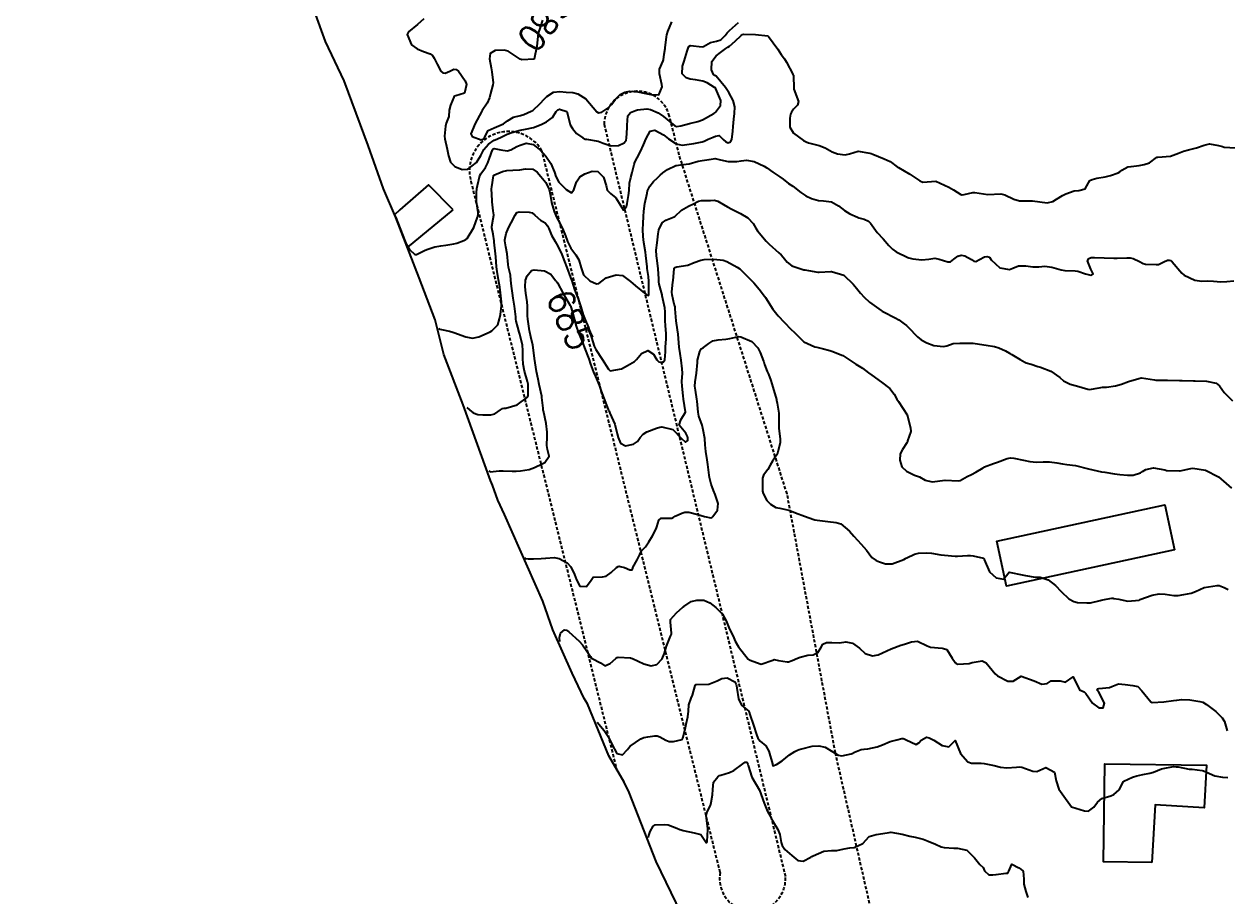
# Model space of a CAD drawing. Header units: metres. Extents: x 292545 to 299085, y 7450245 to 7463078.
# Drawn here: x 296127 to 296312, y 7454644.4 to 7454778.5 of the extents above; entities that cross this region are included whole.
import ezdxf
from ezdxf.enums import TextEntityAlignment as Align

# ---------------------------------------------------------------- set-up
doc = ezdxf.new("R2010")
doc.units = ezdxf.units.M
doc.linetypes.add('DASHED', pattern=[0.75, 0.5, -0.25])
for name, color, linetype in [('Area', 45, 'Continuous'), ('Cotas', 45, 'Continuous'), ('Curvas de Nivel 1m', 11, 'Continuous'), ('Curvas de Nivel 5m', 15, 'Continuous'), ('Edificações', 30, 'Continuous'), ('Vias Primárias', 230, 'Continuous'), ('Vias Secundárias', 230, 'DASHED')]:
    doc.layers.add(name, color=color, linetype=linetype)
doc.styles.add('Style-STANDARD', font='STANDARD.shx')

msp = doc.modelspace()

# ---------------------------------------------------------------- linework, layer by layer
at = {"layer": 'Area'}
msp.add_polyline3d([(296230.39, 7454636.99, 690.11), (296224.25, 7454649.71, 689.35), (296220.07, 7454660.32, 688.54), (296219.3, 7454661.94, 688.4), (296216.97, 7454665.97, 687.95), (296213.68, 7454673.98, 687.27), (296213.14, 7454674.8, 687.15), (296211.32, 7454678.68, 686.93), (296208.33, 7454685.36, 686.95), (296206.8, 7454689.78, 686.57), (296200.93, 7454703.1, 685.45), (296199.9, 7454705.31, 685.4), (296199.07, 7454707.59, 685.09), (296198.74, 7454708.31, 685.09), (296194.58, 7454719.97, 683.84), (296191.57, 7454727.71, 683.35), (296190.23, 7454733.02, 682.7), (296187.79, 7454739.5, 682.48), (296184.2, 7454748.76, 684.51), (296182.32, 7454753.16, 681.51), (296179.93, 7454759.83, 681.21), (296176.28, 7454769.76, 684.2), (296173.37, 7454775.85, 682.06), (296171.69, 7454780.52, 682.22)], dxfattribs=at)
at = {"layer": 'Curvas de Nivel 1m', "flags": 128}
for points, elevation in [([(296188.49, 7454779.31), (296187.53, 7454778.47), (296186.16, 7454777.33), (296185.95, 7454776.91), (296186.59, 7454775.33), (296187.49, 7454774.7), (296188.48, 7454774.31), (296189.48, 7454773.93), (296189.85, 7454773.66), (296190.09, 7454773.29), (296190.55, 7454772.37), (296191.13, 7454771.27), (296191.45, 7454771), (296191.77, 7454770.94), (296192.53, 7454771.26), (296193.12, 7454771.59), (296193.46, 7454771.54), (296193.84, 7454771.25), (296194.87, 7454769.8), (296195.08, 7454769.23), (296194.78, 7454767.87), (296193.41, 7454767.5), (296193.22, 7454767.43), (296193.11, 7454767.25), (296192.59, 7454766.06), (296192.43, 7454765.26), (296192.33, 7454764.3), (296191.96, 7454763.26), (296191.82, 7454762.8), (296191.71, 7454761.27), (296191.75, 7454760.84), (296192.11, 7454759.26), (296192.31, 7454758.24), (296192.63, 7454757.26), (296193.28, 7454756.6), (296194.38, 7454756.13), (296195.27, 7454756.2), (296196.59, 7454757.21), (296197.29, 7454758.3), (296197.57, 7454758.92), (296197.72, 7454759.2), (296198.45, 7454760.05), (296199.32, 7454760.64), (296199.71, 7454760.79), (296200.48, 7454761.17), (296201.34, 7454761.6), (296202.05, 7454761.86), (296203.34, 7454762.2), (296204.14, 7454762.33), (296205.35, 7454762.59), (296206.57, 7454763.09), (296207.36, 7454763.5), (296208.31, 7454764.12), (296208.88, 7454765.06), (296209.11, 7454765.33), (296209.38, 7454765.42), (296210.49, 7454765.05), (296210.93, 7454763.48), (296211.02, 7454763.04), (296211.35, 7454762.44), (296212, 7454761.69), (296212.94, 7454761.02), (296213.33, 7454760.82), (296213.54, 7454760.79), (296215.33, 7454760.51), (296216.09, 7454760.22), (296217.32, 7454759.81), (296218.42, 7454759.84), (296219.32, 7454760.25), (296219.61, 7454760.66), (296219.67, 7454760.94), (296219.76, 7454762.53), (296219.76, 7454762.94), (296219.9, 7454764.41), (296220.31, 7454764.93), (296221.07, 7454765.23), (296221.38, 7454765.3), (296222.82, 7454765.46), (296223.38, 7454765.38), (296224.53, 7454764.88), (296225.37, 7454764.32), (296227.11, 7454762.85), (296227.35, 7454762.74), (296228.03, 7454762.84), (296229.36, 7454763.2), (296230.65, 7454763.52), (296231.36, 7454763.8), (296233.1, 7454764.77), (296233.27, 7454764.88), (296233.38, 7454764.97), (296234.15, 7454766.01), (296234.19, 7454766.76), (296233.42, 7454768.57), (296233.34, 7454768.69), (296233.23, 7454768.77), (296232.1, 7454769.46), (296231.43, 7454769.72), (296230.3, 7454769.95), (296229.44, 7454770.05), (296228.83, 7454770.22), (296228.22, 7454770.84), (296228.28, 7454772.02), (296228.53, 7454772.83), (296228.99, 7454774.33), (296229.15, 7454774.83), (296229.26, 7454775.06), (296229.5, 7454775.21), (296231.29, 7454775.01), (296231.5, 7454775.08), (296232.6, 7454775.69), (296233.51, 7454775.86), (296234.17, 7454776.1), (296234.84, 7454776.76), (296235.13, 7454777.15), (296235.53, 7454777.51), (296236.92, 7454778.74)], 681), ([(296185.78, 7454744.7), (296186.29, 7454743.82), (296187.11, 7454743.06), (296187.38, 7454743.05), (296187.91, 7454743.31), (296188.69, 7454743.73), (296189.12, 7454743.9), (296190.18, 7454744.23), (296191.13, 7454744.39), (296191.91, 7454744.49), (296193.13, 7454744.7), (296193.58, 7454744.8), (296194.64, 7454745.23), (296194.98, 7454745.4), (296195.15, 7454745.54), (296196.18, 7454747.21), (296196.78, 7454748.81), (296196.88, 7454749.2), (296196.88, 7454749.52), (296196.63, 7454751.21), (296196.6, 7454752.58), (296196.68, 7454753.21), (296196.77, 7454753.68), (296197.11, 7454755.2), (296197.27, 7454755.47), (296198.01, 7454756.46), (296198.35, 7454757.19), (296198.59, 7454757.88), (296199.06, 7454759.18), (296199.16, 7454759.33), (296199.31, 7454759.38), (296200.37, 7454759.17), (296201.3, 7454759), (296201.9, 7454759.15), (296202.79, 7454759.66), (296203.31, 7454759.91), (296204.26, 7454760.18), (296205.32, 7454760.01), (296206.51, 7454759.09), (296206.88, 7454758.67), (296207.29, 7454758.18), (296208.04, 7454757.07), (296208.6, 7454755.73), (296208.83, 7454755.06), (296209.25, 7454754.19), (296210.38, 7454753.05), (296211.23, 7454752.58), (296211.59, 7454753.03), (296212.01, 7454754.27), (296212.48, 7454755.02), (296213.27, 7454755.49), (296214.4, 7454755.87), (296215.27, 7454755.82), (296216.15, 7454754.98), (296216.54, 7454753.68), (296216.72, 7454752.98), (296217.23, 7454752.46), (296218.04, 7454751.78), (296218.53, 7454750.95), (296219.2, 7454749.91), (296219.67, 7454750.48), (296219.78, 7454750.93), (296220, 7454752.15), (296220.06, 7454752.93), (296220.15, 7454754.03), (296220.35, 7454754.93), (296220.53, 7454755.66), (296220.83, 7454756.92), (296220.95, 7454757.26), (296221.29, 7454757.92), (296221.84, 7454758.91), (296222.29, 7454759.93), (296222.71, 7454760.9), (296223.34, 7454762.04), (296224.03, 7454762.2), (296225.34, 7454761.48), (296226.15, 7454760.86), (296227.32, 7454760.1), (296228.25, 7454759.91), (296229.32, 7454760.02), (296230.01, 7454760.13), (296231.33, 7454760.4), (296231.62, 7454760.5), (296232.22, 7454760.79), (296233, 7454761.12), (296233.34, 7454761.25), (296233.92, 7454761.35), (296234.53, 7454760.76), (296234.96, 7454760.39), (296235.32, 7454760.26), (296235.66, 7454760.4), (296235.85, 7454760.74), (296236.03, 7454762.06), (296236.09, 7454762.74), (296236.19, 7454763.91), (296236.3, 7454764.74), (296236.35, 7454765.77), (296236.08, 7454766.74), (296235.42, 7454767.97), (296234.88, 7454768.76), (296233.44, 7454770.49), (296233.28, 7454770.62), (296233.06, 7454770.78), (296232.74, 7454771.49), (296232.78, 7454772.78), (296233.48, 7454773.64), (296234.12, 7454774.13), (296234.95, 7454774.76), (296235.28, 7454774.97), (296235.5, 7454775.12), (296236.39, 7454775.86), (296237.31, 7454776.73), (296237.52, 7454776.89), (296237.74, 7454776.94), (296239.52, 7454776.91), (296241.39, 7454776.68), (296241.51, 7454776.6), (296242.93, 7454774.67), (296243.48, 7454773.81), (296243.96, 7454773.14), (296244.28, 7454772.65), (296245.27, 7454770.81), (296245.37, 7454770.63), (296245.38, 7454770.57), (296245.39, 7454768.63), (296245.39, 7454768.6), (296245.42, 7454768.52), (296246.15, 7454766.62), (296245.98, 7454766.04), (296245.38, 7454765.42), (296245.04, 7454764.97), (296244.92, 7454764.64), (296244.78, 7454764.05), (296244.8, 7454762.64), (296245.34, 7454761.74), (296246.88, 7454760.61), (296247.32, 7454760.38), (296247.67, 7454760.26), (296249.32, 7454759.83), (296250.2, 7454759.47), (296251.31, 7454758.88), (296252.13, 7454758.55), (296253.3, 7454758.38), (296253.96, 7454758.53), (296255.31, 7454758.97), (296257.11, 7454758.68), (296257.3, 7454758.61), (296257.57, 7454758.49), (296259.3, 7454757.8), (296260.2, 7454757.37), (296261.28, 7454756.57), (296261.48, 7454756.44), (296263.27, 7454755.41), (296264.77, 7454754.4), (296265.25, 7454754.2), (296267.25, 7454754.37), (296269.24, 7454753.42), (296269.94, 7454753.04), (296271.08, 7454752.32), (296271.23, 7454752.27), (296271.28, 7454752.27), (296271.62, 7454752.32), (296272.93, 7454752.61), (296273.24, 7454752.61), (296275.23, 7454752.28), (296277.23, 7454752.42), (296277.88, 7454752.24), (296279.22, 7454751.57), (296280.12, 7454751.32), (296281.22, 7454751.31), (296282.1, 7454751.32), (296283.22, 7454751.17), (296284.37, 7454751.01), (296285.22, 7454751.2), (296285.8, 7454751.58), (296286.73, 7454752.14), (296287.24, 7454752.38), (296288.52, 7454752.84), (296289.24, 7454752.91), (296290.19, 7454753.15), (296290.7, 7454754.1), (296290.92, 7454754.43), (296291.26, 7454754.62), (296292, 7454754.82), (296293.26, 7454755.03), (296294.11, 7454755.21), (296295.27, 7454755.63), (296295.53, 7454755.77), (296295.87, 7454756.03), (296296.77, 7454756.54), (296297.28, 7454756.62), (296298.52, 7454756.77), (296299.29, 7454756.9), (296300.12, 7454757.16), (296301.17, 7454757.97), (296301.25, 7454758.03), (296301.3, 7454758.04), (296301.38, 7454758.04), (296303.31, 7454758.22), (296304.56, 7454758.68), (296305.31, 7454758.95), (296306.08, 7454759.15), (296307.32, 7454759.48), (296308.5, 7454759.88), (296309.32, 7454760.07), (296310.72, 7454759.86), (296311.32, 7454759.66), (296311.58, 7454759.59), (296313.32, 7454759.46)], 682), ([(296190.8, 7454731.72), (296190.86, 7454731.62), (296190.98, 7454731.59), (296191.25, 7454731.55), (296192.45, 7454731.26), (296192.97, 7454731.14), (296193.12, 7454731.1), (296194.96, 7454730.43), (296195.97, 7454730.22), (296196.97, 7454730.42), (296198.69, 7454731.18), (296198.97, 7454731.34), (296199.87, 7454732.28), (296200.17, 7454733.17), (296200.3, 7454733.87), (296200.43, 7454735.17), (296200.43, 7454735.77), (296200.3, 7454737.17), (296200.18, 7454738.05), (296200, 7454739.17), (296199.8, 7454740.46), (296199.69, 7454741.17), (296199.56, 7454742.73), (296199.53, 7454743.18), (296199.35, 7454744.97), (296199.33, 7454745.18), (296199.15, 7454746.2), (296198.99, 7454747.18), (296198.99, 7454747.36), (296199.18, 7454748.55), (296199.26, 7454749.1), (296199.26, 7454749.18), (296199.19, 7454749.79), (296199.01, 7454751.18), (296199, 7454751.4), (296198.94, 7454753.18), (296198.96, 7454753.46), (296199.21, 7454755.18), (296199.22, 7454755.22), (296199.26, 7454755.28), (296200.6, 7454755.84), (296201.27, 7454755.98), (296202.18, 7454756.05), (296203.27, 7454756.11), (296204.15, 7454756.24), (296205.27, 7454756.19), (296205.92, 7454755.75), (296206.52, 7454755.09), (296207.25, 7454754.14), (296207.76, 7454753.07), (296207.94, 7454752.36), (296208.16, 7454751.07), (296208.56, 7454749.7), (296208.81, 7454749.06), (296208.92, 7454748.8), (296209.18, 7454748.35), (296209.83, 7454747.05), (296210.27, 7454745.94), (296210.61, 7454745.05), (296211.13, 7454744.04), (296211.88, 7454743.03), (296212.34, 7454742.26), (296212.69, 7454741.02), (296213.08, 7454739.94), (296214.05, 7454739), (296215.06, 7454738.58), (296215.41, 7454738.63), (296215.89, 7454738.98), (296216.54, 7454739.51), (296217.07, 7454739.65), (296218.09, 7454739.94), (296219.08, 7454739.86), (296220.29, 7454738.93), (296221.06, 7454738.25), (296222.68, 7454736.9), (296223.04, 7454736.76), (296223.13, 7454736.9), (296223.13, 7454736.99), (296223.13, 7454738.9), (296223.07, 7454739.68), (296222.86, 7454740.9), (296222.83, 7454741.17), (296222.64, 7454742.9), (296222.58, 7454743.45), (296222.36, 7454744.91), (296222.23, 7454745.83), (296222.18, 7454746.91), (296222.23, 7454747.85), (296222.29, 7454748.91), (296222.34, 7454749.76), (296222.51, 7454750.9), (296222.84, 7454752.51), (296222.93, 7454752.89), (296223.24, 7454753.58), (296223.84, 7454754.29), (296224.44, 7454754.88), (296224.85, 7454755.28), (296225.26, 7454755.65), (296225.99, 7454756.15), (296227.28, 7454756.75), (296227.36, 7454756.77), (296227.97, 7454756.84), (296229.29, 7454757.04), (296230.68, 7454757.42), (296231.29, 7454757.52), (296232.38, 7454757.7), (296233.29, 7454757.82), (296234.15, 7454757.62), (296235.29, 7454757.38), (296236.66, 7454757.37), (296237.29, 7454757.47), (296238.14, 7454757.57), (296239.29, 7454757.37), (296240.84, 7454756.68), (296241.28, 7454756.4), (296242.2, 7454755.74), (296243.26, 7454755.03), (296243.75, 7454754.65), (296244.61, 7454754), (296245.24, 7454753.56), (296246.5, 7454752.62), (296247.23, 7454752.11), (296248.14, 7454751.69), (296249.22, 7454751.39), (296249.98, 7454751.34), (296251.21, 7454751.15), (296252.26, 7454750.55), (296253.2, 7454749.84), (296254, 7454749.34), (296255.19, 7454748.81), (296255.4, 7454748.73), (296256.23, 7454748.5), (296256.87, 7454748.19), (296257.18, 7454747.89), (296258.24, 7454746.48), (296259.15, 7454745.46), (296260, 7454744.46), (296260.56, 7454743.88), (296261.12, 7454743.47), (296262.92, 7454742.62), (296263.11, 7454742.55), (296263.72, 7454742.41), (296265.11, 7454742.26), (296266.15, 7454742.38), (296267.11, 7454742.5), (296267.74, 7454742.36), (296269.11, 7454741.93), (296269.51, 7454741.94), (296270.01, 7454742.34), (296270.64, 7454742.82), (296271.12, 7454742.96), (296271.69, 7454742.89), (296272.71, 7454742.31), (296273.11, 7454742.07), (296273.42, 7454741.98), (296273.95, 7454742.29), (296274.71, 7454742.69), (296275.12, 7454742.76), (296275.49, 7454742.65), (296275.77, 7454742.27), (296277.09, 7454741), (296278.58, 7454740.75), (296279.09, 7454740.96), (296279.98, 7454741.34), (296281.1, 7454741.33), (296282.14, 7454741.16), (296283.1, 7454741.18), (296284, 7454741.27), (296285.1, 7454741.11), (296286.54, 7454740.7), (296287.09, 7454740.6), (296288.65, 7454740.56), (296289.09, 7454740.5), (296290.27, 7454740.1), (296291.08, 7454739.92), (296291.42, 7454740.08), (296291.09, 7454740.81), (296290.58, 7454742.1), (296290.76, 7454742.45), (296291.12, 7454742.59), (296291.66, 7454742.62), (296293.12, 7454742.56), (296294.63, 7454742.53), (296295.12, 7454742.53), (296296.6, 7454742.55), (296297.12, 7454742.55), (296297.57, 7454742.47), (296298.54, 7454742), (296299.11, 7454741.71), (296299.49, 7454741.6), (296301.11, 7454741.51), (296301.51, 7454741.56), (296302.31, 7454741.96), (296302.89, 7454742.18), (296303.12, 7454742.21), (296303.34, 7454742.17), (296303.58, 7454741.94), (296305.09, 7454740.2), (296305.44, 7454739.92), (296307.08, 7454739.15), (296308.17, 7454738.98), (296309.07, 7454739), (296309.96, 7454738.97), (296311.07, 7454738.87), (296312, 7454738.92), (296313.07, 7454739.03)], 683), ([(296195.1, 7454719.56), (296195.52, 7454719.16), (296196.08, 7454718.7), (296196.82, 7454718.48), (296197.58, 7454718.44), (296198.82, 7454718.4), (296199.41, 7454718.59), (296200.3, 7454719.17), (296200.62, 7454719.38), (296200.84, 7454719.42), (296201.11, 7454719.43), (296202.84, 7454719.95), (296204.44, 7454721.11), (296204.56, 7454721.41), (296204.54, 7454723.11), (296204.45, 7454723.55), (296204, 7454725.12), (296203.81, 7454726.23), (296203.75, 7454727.12), (296203.75, 7454728.32), (296203.66, 7454729.12), (296203.27, 7454730.83), (296203.19, 7454731.13), (296202.98, 7454731.92), (296202.69, 7454732.84), (296202.66, 7454733.14), (296202.65, 7454733.49), (296202.46, 7454735.14), (296202.24, 7454736.35), (296202.12, 7454737.14), (296201.99, 7454738.21), (296201.9, 7454739.15), (296201.82, 7454739.89), (296201.54, 7454741.15), (296201.48, 7454741.54), (296201.32, 7454743.16), (296201.13, 7454744.26), (296200.97, 7454745.16), (296200.96, 7454745.35), (296201.15, 7454746.31), (296201.51, 7454747.15), (296201.95, 7454747.93), (296202.53, 7454749.14), (296202.8, 7454749.53), (296203.19, 7454749.63), (296204.71, 7454749.59), (296205.19, 7454749.48), (296205.6, 7454749.1), (296206.45, 7454748.36), (296207.17, 7454747.94), (296207.55, 7454747.47), (296207.71, 7454747.08), (296208.12, 7454746.04), (296208.7, 7454745.07), (296209.13, 7454744.37), (296209.75, 7454743.05), (296210.14, 7454742.01), (296210.49, 7454741.05), (296211.07, 7454739.55), (296211.26, 7454739.04), (296211.69, 7454737.67), (296211.92, 7454737.03), (296212.24, 7454736.23), (296212.64, 7454735.02), (296213, 7454733.81), (296213.31, 7454733.02), (296213.81, 7454731.83), (296214.1, 7454731), (296214.3, 7454730.33), (296214.7, 7454728.99), (296214.94, 7454728.46), (296215.94, 7454726.98), (296216.91, 7454725.45), (296217.14, 7454725.2), (296218.91, 7454725.49), (296219.84, 7454726.01), (296220.92, 7454726.64), (296221.08, 7454726.75), (296221.22, 7454726.92), (296221.99, 7454727.86), (296222.94, 7454728.29), (296223.82, 7454727.77), (296224.35, 7454726.88), (296224.64, 7454726.59), (296224.92, 7454726.49), (296225.3, 7454726.49), (296225.55, 7454726.86), (296225.68, 7454728.12), (296225.68, 7454728.86), (296225.79, 7454730.04), (296225.79, 7454730.86), (296225.69, 7454732.16), (296225.64, 7454732.86), (296225.61, 7454734.27), (296225.55, 7454734.86), (296225.18, 7454736.73), (296225.15, 7454736.87), (296225.05, 7454737.23), (296224.69, 7454738.5), (296224.64, 7454738.88), (296224.63, 7454739.32), (296224.55, 7454740.88), (296224.38, 7454742.16), (296224.28, 7454742.88), (296224.26, 7454743.75), (296224.41, 7454744.88), (296224.54, 7454746.27), (296224.64, 7454746.88), (296225.17, 7454747.92), (296225.71, 7454748.33), (296227.02, 7454748.85), (296227.13, 7454748.91), (296227.18, 7454748.96), (296228.13, 7454749.91), (296229.21, 7454750.52), (296229.42, 7454750.6), (296229.87, 7454750.81), (296230.77, 7454751.25), (296231.22, 7454751.36), (296232.6, 7454751.4), (296233.22, 7454751.42), (296233.74, 7454751.29), (296234.6, 7454750.76), (296235.21, 7454750.41), (296235.88, 7454750.07), (296237.19, 7454749.4), (296238.31, 7454748.72), (296239.17, 7454747.82), (296239.57, 7454747.11), (296239.83, 7454746.7), (296241.14, 7454745.14), (296241.6, 7454744.68), (296243.12, 7454743.35), (296243.48, 7454743.02), (296243.79, 7454742.65), (296244.37, 7454741.9), (296245.1, 7454741.31), (296246.97, 7454740.74), (296247.09, 7454740.71), (296247.65, 7454740.6), (296249.09, 7454740.38), (296249.3, 7454740.37), (296251.09, 7454740.46), (296251.19, 7454740.46), (296253.08, 7454739.89), (296254.53, 7454738.53), (296255.06, 7454737.88), (296255.68, 7454737.14), (296256.22, 7454736.5), (296257.03, 7454735.72), (296258.85, 7454734.47), (296259.01, 7454734.37), (296259.21, 7454734.26), (296261, 7454733.34), (296261.57, 7454733.02), (296262.39, 7454732.43), (296262.72, 7454732.16), (296262.99, 7454731.9), (296264.4, 7454730.41), (296264.97, 7454729.97), (296265.86, 7454729.48), (296266.95, 7454729.08), (296268.41, 7454728.9), (296268.95, 7454729.04), (296269.92, 7454729.38), (296270.96, 7454729.45), (296271.82, 7454729.46), (296272.96, 7454729.43), (296273.95, 7454729.3), (296274.96, 7454729.14), (296276.29, 7454728.93), (296276.95, 7454728.74), (296277.96, 7454728.24), (296278.58, 7454727.88), (296278.94, 7454727.69), (296280.2, 7454726.95), (296280.93, 7454726.52), (296281.14, 7454726.42), (296281.92, 7454726.2), (296282.92, 7454725.87), (296283.36, 7454725.73), (296284.91, 7454725.14), (296286.29, 7454724.15), (296286.89, 7454723.64), (296287.91, 7454723.15), (296288.88, 7454722.88), (296290.62, 7454722.35), (296290.88, 7454722.33), (296292.36, 7454722.59), (296292.88, 7454722.66), (296293.5, 7454722.68), (296294.88, 7454722.85), (296295.8, 7454723.12), (296296.89, 7454723.54), (296298.44, 7454724), (296298.81, 7454724.08), (296298.89, 7454724.08), (296299.56, 7454723.98), (296300.89, 7454723.78), (296301.09, 7454723.76), (296302.89, 7454723.76), (296304.69, 7454723.72), (296304.89, 7454723.71), (296305.11, 7454723.69), (296306.89, 7454723.66), (296307.13, 7454723.66), (296308.89, 7454723.61), (296310.33, 7454723.3), (296310.88, 7454722.85), (296311.57, 7454721.84), (296312.85, 7454720.55)], 684), ([(296204.01, 7454696.48), (296204.15, 7454696.34), (296204.56, 7454696.25), (296205.39, 7454696.27), (296206.56, 7454696.3), (296207.25, 7454696.39), (296208.56, 7454696.49), (296209.3, 7454696.32), (296210.55, 7454695.64), (296211.13, 7454695.03), (296211.7, 7454693.86), (296212.01, 7454693.03), (296212.51, 7454692.05), (296213.52, 7454692), (296214.22, 7454692.99), (296214.53, 7454693.43), (296215.98, 7454693.52), (296216.53, 7454693.59), (296217.34, 7454694.16), (296218.12, 7454694.95), (296218.4, 7454695.1), (296218.54, 7454695.12), (296218.7, 7454695.1), (296219.36, 7454694.94), (296220.17, 7454694.56), (296220.54, 7454694.59), (296220.64, 7454694.82), (296220.67, 7454694.92), (296221.34, 7454696.13), (296221.71, 7454696.91), (296222, 7454697.48), (296222.58, 7454698.13), (296222.92, 7454698.57), (296223.11, 7454698.89), (296223.67, 7454699.82), (296224.22, 7454700.88), (296224.32, 7454701.18), (296224.63, 7454702.2), (296225.01, 7454702.51), (296226.64, 7454702.54), (296226.84, 7454702.65), (296227.14, 7454702.84), (296228.17, 7454703.31), (296228.65, 7454703.44), (296229.25, 7454703.42), (296230.65, 7454703.09), (296231.66, 7454702.79), (296232.64, 7454702.55), (296232.8, 7454702.61), (296232.95, 7454702.78), (296233.65, 7454703.77), (296233.76, 7454704.77), (296233.31, 7454706.14), (296233.04, 7454706.78), (296232.7, 7454707.73), (296232.44, 7454708.78), (296232.39, 7454709.11), (296232.16, 7454710.79), (296232.06, 7454711.47), (296231.86, 7454712.79), (296231.78, 7454713.78), (296231.7, 7454714.79), (296231.46, 7454716.13), (296231.29, 7454716.8), (296230.82, 7454718.19), (296230.7, 7454718.8), (296230.55, 7454720.5), (296230.51, 7454720.81), (296230.27, 7454722.21), (296230.19, 7454722.81), (296230.21, 7454723.48), (296230.43, 7454724.81), (296230.58, 7454726.47), (296230.6, 7454726.8), (296230.94, 7454728.17), (296231.16, 7454728.57), (296231.51, 7454728.79), (296232.35, 7454729.39), (296232.96, 7454729.78), (296233.76, 7454729.97), (296234.96, 7454730.04), (296235.55, 7454730.16), (296236.97, 7454730.44), (296237.27, 7454730.42), (296238.96, 7454729.71), (296239.88, 7454728.7), (296240.23, 7454727.99), (296240.74, 7454726.68), (296240.79, 7454726.55), (296240.92, 7454726.16), (296241.33, 7454725.1), (296241.51, 7454724.67), (296241.85, 7454723.71), (296242.18, 7454722.67), (296242.74, 7454720.78), (296242.76, 7454720.66), (296242.85, 7454720.2), (296243.08, 7454718.66), (296243.1, 7454718.38), (296243.09, 7454716.66), (296243.12, 7454716.34), (296243.3, 7454714.65), (296243.28, 7454714.15), (296242.95, 7454712.66), (296242.9, 7454712.51), (296242.75, 7454712.22), (296242.13, 7454711.27), (296241.78, 7454710.67), (296241.39, 7454710.01), (296240.72, 7454709.12), (296240.59, 7454708.68), (296240.59, 7454706.78), (296240.6, 7454706.69), (296240.68, 7454706.3), (296241.23, 7454705.25), (296241.81, 7454704.67), (296242.66, 7454704.18), (296243.24, 7454704.07), (296244.65, 7454703.74), (296246.07, 7454703.19), (296246.64, 7454702.96), (296247.61, 7454702.6), (296248.63, 7454702.28), (296249.01, 7454702.21), (296250.63, 7454702), (296251.94, 7454701.86), (296252.62, 7454701.63), (296253.97, 7454700.53), (296254.61, 7454699.77), (296255.76, 7454698.51), (296256.58, 7454697.62), (296257.42, 7454696.49), (296258.07, 7454695.99), (296258.56, 7454695.81), (296259.5, 7454695.52), (296260.55, 7454695.48), (296262.33, 7454696.19), (296262.56, 7454696.32), (296262.63, 7454696.35), (296262.76, 7454696.42), (296263.97, 7454697.01), (296264.57, 7454697.15), (296265.78, 7454697.18), (296266.57, 7454697.14), (296268.03, 7454696.9), (296268.57, 7454696.82), (296270.22, 7454696.68), (296270.57, 7454696.68), (296272.12, 7454696.76), (296272.57, 7454696.78), (296273.01, 7454696.75), (296274.56, 7454696.36), (296274.66, 7454696.28), (296274.7, 7454696.14), (296275.49, 7454694.27), (296276.53, 7454693.36), (296277.65, 7454693.13), (296278.54, 7454694.23), (296280.54, 7454693.79), (296281.04, 7454693.7), (296282.53, 7454693.47), (296283.28, 7454693.43), (296284.53, 7454693.06), (296285.67, 7454692.15), (296286.5, 7454691.25), (296287.68, 7454690.13), (296288.49, 7454689.71), (296289.02, 7454689.57), (296290.48, 7454689.48), (296291.05, 7454689.51), (296292.49, 7454689.87), (296292.65, 7454689.91), (296293.46, 7454690.06), (296294.32, 7454690.23), (296294.49, 7454690.22), (296294.64, 7454690.19), (296295.36, 7454690.04), (296296.49, 7454689.79), (296296.75, 7454689.76), (296298.49, 7454689.91), (296298.54, 7454689.95), (296298.62, 7454690), (296300.5, 7454690.66), (296301.58, 7454690.89), (296302.5, 7454690.84), (296303.83, 7454690.61), (296304.5, 7454690.62), (296305.39, 7454690.8), (296306.5, 7454691.01), (296307.16, 7454691.24), (296308.51, 7454691.88), (296310.52, 7454692.17), (296310.82, 7454692.16), (296311.59, 7454691.84), (296312.22, 7454691.54)], 686), ([(296209.4, 7454683.55), (296209.38, 7454684.17), (296209.53, 7454684.85), (296210.13, 7454685.34), (296210.43, 7454685.28), (296210.81, 7454685.04), (296212.41, 7454683.61), (296212.89, 7454683.02), (296214.14, 7454681.23), (296214.31, 7454681), (296214.37, 7454680.96), (296215.66, 7454680.28), (296216.36, 7454679.8), (296217.15, 7454680.17), (296218.01, 7454680.95), (296218.23, 7454681.1), (296218.38, 7454681.13), (296220.27, 7454681.03), (296220.37, 7454681.01), (296220.58, 7454680.92), (296222.36, 7454680.1), (296223.45, 7454679.8), (296224.36, 7454680), (296225.15, 7454680.87), (296225.5, 7454681.75), (296225.81, 7454682.86), (296226.42, 7454684.38), (296226.58, 7454684.69), (296226.62, 7454684.85), (296226.45, 7454686.51), (296226.43, 7454686.85), (296226.45, 7454686.94), (296227.35, 7454687.96), (296228.34, 7454688.83), (296228.41, 7454688.89), (296228.47, 7454688.95), (296229.61, 7454689.69), (296230.48, 7454689.92), (296231.58, 7454689.89), (296232.48, 7454689.51), (296233.43, 7454688.77), (296234.46, 7454687.76), (296235.02, 7454686.75), (296235.41, 7454685.73), (296235.89, 7454684.74), (296236.06, 7454684.38), (296236.41, 7454683.59), (296236.92, 7454682.72), (296238.38, 7454680.86), (296238.53, 7454680.71), (296240.37, 7454680.09), (296242.19, 7454680.66), (296242.3, 7454680.74), (296242.37, 7454680.77), (296243.06, 7454680.65), (296244.37, 7454680.41), (296244.58, 7454680.43), (296245.13, 7454680.63), (296245.99, 7454681.01), (296246.38, 7454681.16), (296247.56, 7454681.43), (296248.39, 7454681.52), (296249.12, 7454681.85), (296249.56, 7454682.58), (296249.86, 7454683.12), (296250.41, 7454683.38), (296251.24, 7454683.38), (296252.41, 7454683.36), (296253.42, 7454683.52), (296254.41, 7454683.31), (296255.48, 7454682.51), (296256.39, 7454681.73), (296257.5, 7454681.37), (296258.39, 7454681.51), (296259.06, 7454681.79), (296260.4, 7454682.45), (296261.85, 7454682.99), (296262.41, 7454683.14), (296263.52, 7454683.52), (296264.41, 7454683.61), (296265.89, 7454682.9), (296266.4, 7454682.69), (296268.23, 7454682.51), (296268.4, 7454682.5), (296268.95, 7454682.34), (296269.73, 7454680.98), (296270.23, 7454680.33), (296270.3, 7454680.26), (296270.37, 7454680.19), (296270.61, 7454680.09), (296272.37, 7454680.15), (296272.82, 7454680.3), (296274.38, 7454680.58), (296274.97, 7454680.27), (296276.36, 7454678.56), (296276.71, 7454678.26), (296278.34, 7454677.47), (296279.14, 7454677.43), (296280.35, 7454678.21), (296282.34, 7454677.49), (296283.54, 7454676.98), (296284.34, 7454677.08), (296284.97, 7454677.53), (296286.34, 7454677.51), (296287.16, 7454677.31), (296288.35, 7454678.12), (296289.34, 7454676.1), (296290.06, 7454675.83), (296290.32, 7454675.57), (296291.31, 7454674.08), (296292.29, 7454673.37), (296293, 7454673.36), (296293.19, 7454674.06), (296292.32, 7454675.74), (296292.05, 7454676.07), (296292.13, 7454676.27), (296292.33, 7454676.31), (296293.93, 7454676.46), (296294.33, 7454676.62), (296295.35, 7454677.03), (296296.34, 7454676.92), (296297.53, 7454676.81), (296298.33, 7454676.64), (296298.94, 7454675.99), (296300.31, 7454674.27), (296300.52, 7454674.19), (296302.31, 7454674.27), (296303.79, 7454674.46), (296304.31, 7454674.53), (296305.01, 7454674.62), (296306.31, 7454674.59), (296307.84, 7454674.35), (296308.31, 7454674.22), (296308.89, 7454673.87), (296310.29, 7454672.77), (296311.28, 7454671.84), (296311.65, 7454671.23), (296312.05, 7454669.83)], 687), ([(296215.18, 7454671.14), (296216.25, 7454669.89), (296216.88, 7454668.96), (296217.4, 7454667.78), (296218.2, 7454666.32), (296219.04, 7454666.1), (296219.84, 7454666.93), (296219.98, 7454667.16), (296220.22, 7454667.46), (296221.9, 7454668.57), (296222.23, 7454668.75), (296222.34, 7454668.79), (296222.95, 7454668.89), (296224.05, 7454669.07), (296224.24, 7454669.07), (296224.4, 7454669.04), (296224.78, 7454668.87), (296225.73, 7454668.36), (296226.23, 7454668.19), (296226.9, 7454668.16), (296228.23, 7454668.49), (296228.35, 7454668.71), (296228.38, 7454668.83), (296228.76, 7454670.32), (296228.87, 7454670.82), (296229.1, 7454671.99), (296229.19, 7454672.82), (296229.28, 7454673.83), (296229.62, 7454674.82), (296229.83, 7454675.3), (296230.25, 7454676.81), (296230.27, 7454676.88), (296230.33, 7454676.92), (296230.45, 7454676.92), (296232.34, 7454677.01), (296233.61, 7454677.5), (296234.34, 7454677.88), (296235.15, 7454677.95), (296236.34, 7454677.37), (296236.53, 7454676.93), (296236.58, 7454676.74), (296236.66, 7454676.4), (296236.91, 7454674.73), (296237.34, 7454673.77), (296238.29, 7454673.01), (296238.45, 7454672.87), (296238.53, 7454672.71), (296238.63, 7454672.35), (296239.21, 7454670.7), (296239.68, 7454669.25), (296239.89, 7454668.69), (296240.23, 7454668.21), (296241.08, 7454667.53), (296241.57, 7454666.67), (296242.12, 7454664.74), (296242.13, 7454664.67), (296242.18, 7454664.42), (296242.74, 7454664.66), (296243.62, 7454665.22), (296244.2, 7454665.66), (296244.74, 7454666.1), (296245.56, 7454666.63), (296245.99, 7454666.85), (296246.22, 7454666.93), (296246.65, 7454667.05), (296248.22, 7454667.44), (296249.27, 7454667.53), (296250.22, 7454667.29), (296251.42, 7454666.56), (296252.21, 7454666.07), (296252.79, 7454665.96), (296254.21, 7454666.26), (296254.39, 7454666.33), (296254.76, 7454666.51), (296255.77, 7454666.96), (296256.22, 7454667.02), (296256.79, 7454667.07), (296258.22, 7454667.37), (296259.02, 7454667.66), (296260.23, 7454668.17), (296260.44, 7454668.24), (296261.27, 7454668.44), (296262.02, 7454668.65), (296262.24, 7454668.66), (296262.39, 7454668.59), (296262.68, 7454668.42), (296264.22, 7454667.73), (296264.65, 7454667.97), (296265.01, 7454668.39), (296265.81, 7454668.82), (296266.24, 7454668.76), (296266.96, 7454668.37), (296268.22, 7454667.57), (296269.23, 7454667.33), (296270.23, 7454668.33), (296271.02, 7454666.32), (296272.19, 7454665.06), (296272.74, 7454664.86), (296274.19, 7454664.82), (296274.68, 7454664.77), (296276.19, 7454664.49), (296277.17, 7454664.25), (296278.18, 7454664.11), (296279.65, 7454664.22), (296280.18, 7454664.26), (296280.47, 7454664.21), (296282.18, 7454663.63), (296282.78, 7454663.58), (296284.18, 7454664.17), (296285.47, 7454663.44), (296285.75, 7454662.15), (296286.14, 7454660.86), (296286.67, 7454660.13), (296288.11, 7454658.12), (296290.1, 7454657.49), (296290.72, 7454657.48), (296291.54, 7454658.08), (296292.12, 7454658.87), (296292.79, 7454659.4), (296294.13, 7454659.83), (296294.64, 7454660.04), (296295.43, 7454660.75), (296296.09, 7454662.02), (296296.16, 7454662.08), (296297.49, 7454662.68), (296298.17, 7454662.91), (296299.06, 7454663.1), (296300.17, 7454663.28), (296300.7, 7454663.45), (296301.97, 7454663.95), (296302.18, 7454664.01), (296303.81, 7454664.31), (296304.19, 7454664.3), (296304.52, 7454664.26), (296306.18, 7454663.94), (296306.21, 7454663.94), (296306.68, 7454663.9), (296308.18, 7454663.71), (296308.4, 7454663.65), (296310.17, 7454662.92), (296311.34, 7454662.67), (296312.16, 7454662.62)], 688), ([(296223.05, 7454653.39), (296223.11, 7454653.72), (296223.33, 7454654.35), (296223.78, 7454655.17), (296224.07, 7454655.38), (296225.51, 7454655.43), (296226.07, 7454655.34), (296227.42, 7454654.84), (296227.89, 7454654.66), (296228.06, 7454654.6), (296228.39, 7454654.5), (296230.06, 7454654.12), (296231.11, 7454653.85), (296231.8, 7454652.78), (296231.9, 7454652.64), (296232.04, 7454652.63), (296232.08, 7454652.78), (296232.19, 7454654.65), (296232.19, 7454654.78), (296232.07, 7454655.56), (296231.94, 7454656.78), (296232.1, 7454657.34), (296232.57, 7454658.31), (296232.72, 7454658.77), (296232.92, 7454659.98), (296232.95, 7454660.77), (296233.03, 7454661.9), (296233.72, 7454662.76), (296233.99, 7454662.94), (296234.17, 7454663.02), (296235.52, 7454663.4), (296236.17, 7454663.69), (296237.58, 7454664.72), (296237.92, 7454664.98), (296238.19, 7454664.99), (296238.35, 7454664.71), (296238.41, 7454664.47), (296238.93, 7454662.7), (296240.13, 7454660.69), (296240.83, 7454658.68), (296241.38, 7454657.4), (296241.75, 7454656.67), (296242.08, 7454656.1), (296242.95, 7454654.66), (296243.25, 7454653.85), (296243.46, 7454652.65), (296243.59, 7454652.2), (296244.03, 7454651.58), (296245.11, 7454650.63), (296246.01, 7454649.87), (296246.86, 7454649.76), (296248.02, 7454650.39), (296248.15, 7454650.47), (296248.37, 7454650.59), (296250.03, 7454651.29), (296251.19, 7454651.4), (296252.03, 7454651.41), (296253.17, 7454651.66), (296254.04, 7454651.81), (296254.66, 7454651.88), (296256.04, 7454652.5), (296257, 7454653.55), (296258.06, 7454653.86), (296259.74, 7454654.14), (296260.06, 7454654.2), (296260.3, 7454654.21), (296262.06, 7454653.92), (296263.27, 7454653.63), (296264.05, 7454653.47), (296265.31, 7454653.13), (296266.05, 7454652.85), (296267.18, 7454652.37), (296268.04, 7454652), (296268.5, 7454651.89), (296270.03, 7454651.76), (296270.59, 7454651.77), (296272.03, 7454651.48), (296273.19, 7454650.3), (296274, 7454649.28), (296274.52, 7454648.81), (296274.74, 7454648.28), (296275.4, 7454647.68), (296275.99, 7454647.66), (296276.5, 7454647.74), (296277.99, 7454647.9), (296278.31, 7454647.92), (296278.49, 7454648.24), (296278.92, 7454649.31), (296280, 7454648.77), (296280.34, 7454648.56), (296280.69, 7454648.21), (296280.8, 7454647.02), (296280.76, 7454646.21), (296281.06, 7454645.1), (296281.39, 7454644.2)], 689)]:
    msp.add_lwpolyline(points, dxfattribs=dict(at, elevation=elevation))
at = {"layer": 'Curvas de Nivel 5m', "flags": 128}
for points, elevation in [([(296206.77, 7454779.09), (296206.39, 7454777.96), (296206.11, 7454777.1), (296206.02, 7454776.6), (296205.91, 7454775.1), (296205.47, 7454773.11), (296203.59, 7454773.01), (296203.47, 7454773.04), (296203.31, 7454773.13), (296201.48, 7454774.34), (296200.84, 7454774.52), (296199.49, 7454774.43), (296198.7, 7454773.97), (296198.6, 7454773.19), (296198.84, 7454771.8), (296198.95, 7454771.19), (296199.15, 7454769.46), (296199.13, 7454769.18), (296198.78, 7454767.81), (296198.6, 7454767.19), (296198.24, 7454766.34), (296197.5, 7454765.2), (296197.45, 7454765.12), (296197.37, 7454765), (296196.38, 7454763.21), (296195.74, 7454761.63), (296195.95, 7454761.22), (296197.33, 7454760.69), (296197.68, 7454760.85), (296197.9, 7454761.19), (296198.38, 7454762.15), (296199.35, 7454762.53), (296200.78, 7454763.16), (296201.36, 7454763.62), (296202.31, 7454764.19), (296203.37, 7454764.46), (296203.89, 7454764.6), (296205.01, 7454765.11), (296205.25, 7454765.24), (296205.38, 7454765.34), (296206.28, 7454766.21), (296207.13, 7454767.08), (296207.41, 7454767.36), (296208.45, 7454768.03), (296209.41, 7454768.14), (296210.41, 7454768.05), (296211.41, 7454767.98), (296212.18, 7454767.8), (296213.4, 7454767.01), (296215.12, 7454764.99), (296215.37, 7454764.85), (296215.86, 7454764.98), (296216.79, 7454765.56), (296217.39, 7454766.15), (296217.73, 7454766.62), (296217.99, 7454766.95), (296218.7, 7454767.66), (296219.41, 7454768.06), (296220.17, 7454768.18), (296221.41, 7454768.09), (296222.41, 7454767.9), (296223.41, 7454767.67), (296224.66, 7454767.63), (296225.15, 7454768.87), (296225.1, 7454769.2), (296224.73, 7454770.88), (296224.76, 7454771.57), (296225.29, 7454772.87), (296225.34, 7454773.01), (296225.48, 7454773.86), (296225.62, 7454774.74), (296225.63, 7454774.87), (296225.83, 7454776.56), (296225.9, 7454776.87), (296226.04, 7454777.38), (296226.64, 7454778.85)], 680), ([(296198.51, 7454709.8), (296198.72, 7454709.67), (296200.1, 7454709.78), (296200.72, 7454709.81), (296202.11, 7454709.75), (296202.72, 7454709.77), (296203.4, 7454709.81), (296204.72, 7454710), (296205.53, 7454710.3), (296206.73, 7454710.88), (296207.1, 7454711.08), (296207.76, 7454712.06), (296207.54, 7454713.08), (296207.41, 7454713.72), (296207.45, 7454715.08), (296207.46, 7454715.75), (296207.32, 7454717.08), (296206.89, 7454719.04), (296206.87, 7454719.09), (296206.87, 7454719.13), (296206.84, 7454719.45), (296206.67, 7454721.09), (296206.64, 7454721.31), (296206.25, 7454723.1), (296206.08, 7454723.91), (296205.86, 7454725.1), (296205.63, 7454726.39), (296205.51, 7454727.1), (296205.3, 7454728.76), (296205.25, 7454729.11), (296204.97, 7454730.41), (296204.81, 7454731.11), (296204.77, 7454731.32), (296204.5, 7454733.11), (296204.47, 7454733.64), (296204.44, 7454735.12), (296204.38, 7454735.77), (296204.19, 7454737.12), (296204.09, 7454738.09), (296204.15, 7454739.12), (296204.39, 7454739.81), (296205.09, 7454740.6), (296205.47, 7454740.73), (296207.09, 7454740.57), (296208.05, 7454740.05), (296208.75, 7454739.06), (296208.92, 7454738.92), (296209.06, 7454738.73), (296209.95, 7454737.05), (296211.03, 7454735.25), (296211.1, 7454735.12), (296211.13, 7454735.04), (296211.17, 7454734.89), (296211.66, 7454733.03), (296211.96, 7454732.06), (296212.31, 7454731.03), (296212.96, 7454729.43), (296213.07, 7454729.14), (296213.11, 7454729.02), (296213.23, 7454728.73), (296213.88, 7454727.01), (296214.13, 7454726.22), (296214.6, 7454724.99), (296214.89, 7454724.32), (296215.46, 7454722.98), (296215.8, 7454722.04), (296216.17, 7454720.98), (296216.84, 7454719.24), (296216.93, 7454719.06), (296216.99, 7454718.97), (296217.13, 7454718.67), (296217.87, 7454716.96), (296218.26, 7454715.49), (296218.38, 7454714.95), (296218.77, 7454714.07), (296219.5, 7454713.67), (296220.77, 7454713.88), (296221.36, 7454714.33), (296221.78, 7454714.91), (296222.23, 7454715.46), (296222.79, 7454715.81), (296224.3, 7454716.37), (296224.8, 7454716.53), (296225.09, 7454716.58), (296226.8, 7454716.15), (296228.1, 7454714.84), (296228.77, 7454714.2), (296229.12, 7454714.48), (296229.12, 7454714.82), (296229.04, 7454715.08), (296228.79, 7454715.57), (296227.75, 7454716.84), (296228.02, 7454717.63), (296228.77, 7454718.83), (296228.76, 7454718.9), (296228.43, 7454720.83), (296228.37, 7454721.32), (296228.21, 7454722.84), (296228.2, 7454723.52), (296228.27, 7454724.84), (296228.25, 7454725.5), (296228.08, 7454726.84), (296227.93, 7454727.85), (296227.79, 7454728.84), (296227.67, 7454730.14), (296227.61, 7454730.84), (296227.34, 7454732.49), (296227.29, 7454732.85), (296227.16, 7454734.71), (296227.17, 7454734.85), (296227.18, 7454735), (296227.03, 7454735.43), (296226.68, 7454736.85), (296226.64, 7454737.26), (296226.82, 7454738.85), (296226.85, 7454739.07), (296226.98, 7454740.85), (296227, 7454740.95), (296227.1, 7454741.08), (296227.42, 7454741.17), (296229.1, 7454741.43), (296230.09, 7454741.82), (296231.11, 7454742.19), (296231.62, 7454742.28), (296233.11, 7454742.34), (296234.55, 7454742.2), (296235.11, 7454742.01), (296236.7, 7454741.13), (296237.09, 7454740.88), (296237.27, 7454740.73), (296239.07, 7454738.94), (296239.28, 7454738.71), (296240.08, 7454737.72), (296240.9, 7454736.68), (296240.96, 7454736.6), (296241.04, 7454736.48), (296242.2, 7454734.67), (296243.01, 7454733.62), (296243.91, 7454732.65), (296244.98, 7454731.56), (296245.47, 7454731.12), (296245.98, 7454730.62), (296246.96, 7454729.64), (296248.66, 7454728.88), (296248.95, 7454728.81), (296249.97, 7454728.57), (296250.73, 7454728.36), (296250.94, 7454728.3), (296251.26, 7454728.23), (296252.93, 7454727.56), (296254.46, 7454726.52), (296254.92, 7454726.23), (296255.99, 7454725.58), (296256.91, 7454724.88), (296257.4, 7454724.49), (296258.89, 7454723.44), (296260.18, 7454722.46), (296260.86, 7454721.59), (296261.25, 7454720.83), (296261.48, 7454720.44), (296262.82, 7454718.42), (296263.36, 7454716.41), (296263.38, 7454715.83), (296262.9, 7454714.42), (296262.87, 7454714.33), (296262.78, 7454714.12), (296262.11, 7454713.08), (296261.77, 7454712.43), (296261.73, 7454711.43), (296262.04, 7454710.43), (296262.72, 7454709.74), (296263.97, 7454709.15), (296264.71, 7454708.86), (296265.62, 7454708.39), (296266.7, 7454708.09), (296268.7, 7454708.35), (296270.7, 7454708.25), (296270.97, 7454708.33), (296272.07, 7454708.95), (296272.72, 7454709.23), (296273.42, 7454709.6), (296274.51, 7454710.28), (296274.65, 7454710.37), (296274.73, 7454710.41), (296276.09, 7454710.92), (296276.74, 7454711.16), (296278.19, 7454711.68), (296278.75, 7454711.8), (296279.23, 7454711.75), (296280.74, 7454711.42), (296281.72, 7454711.23), (296282.74, 7454711.14), (296283.75, 7454711.18), (296284.74, 7454711.2), (296285.85, 7454711.04), (296286.74, 7454710.87), (296287.39, 7454710.78), (296288.74, 7454710.61), (296290.73, 7454710.09), (296292.73, 7454709.65), (296293.21, 7454709.58), (296294.72, 7454709.33), (296295.53, 7454709.22), (296296.72, 7454709.13), (296297.58, 7454709.15), (296298.73, 7454709.49), (296299.04, 7454709.68), (296299.55, 7454709.99), (296300.74, 7454710.26), (296302.44, 7454709.95), (296302.73, 7454709.86), (296302.83, 7454709.85), (296304.73, 7454709.81), (296304.84, 7454709.82), (296305.3, 7454709.91), (296306.46, 7454710.18), (296306.74, 7454710.19), (296308.73, 7454709.88), (296310.72, 7454708.88), (296311.88, 7454707.84), (296312.7, 7454707.14)], 685)]:
    msp.add_lwpolyline(points, dxfattribs=dict(at, elevation=elevation))
at = {"layer": 'Edificações'}
for points in [[(296193, 7454749.95), (296189.25, 7454753.81), (296184.83, 7454749.95), (296184.02, 7454749.18), (296184.2, 7454748.76), (296185.99, 7454744.13)], [(296303.97, 7454697.63), (296278.11, 7454692.07), (296276.62, 7454698.99), (296302.48, 7454704.55)], [(296300.45, 7454649.59), (296293.05, 7454649.68), (296293.24, 7454664.73), (296308.85, 7454664.54), (296308.49, 7454657.99), (296300.98, 7454658.41)]]:
    msp.add_lwpolyline(points, close=True, dxfattribs=at)
at = {"layer": 'Vias Primárias'}
msp.add_lwpolyline([(296140.75, 7454945.72), (296127.19, 7455000.47, -0.696697), (296137.99, 7455007.38), (296201.01, 7454964.71), (296231.77, 7454945.46, -0.292786), (296239.82, 7454927.63, 0.069716), (296239.67, 7454902.98, 0.068398), (296243.77, 7454870.59, 0.057836), (296255.11, 7454839.92, 0.120917), (296271.49, 7454818.78, 0.024188), (296308.36, 7454798.67, -0.05432), (296350.75, 7454775.21, -0.232175), (296368.21, 7454747.99, 1.378699)], format="xyb", dxfattribs=at)
at = {"layer": 'Vias Secundárias', "elevation": 693.56}
msp.add_lwpolyline([(296277.65, 7454552.57), (296251.8, 7454666.42), (296244.37, 7454706.25), (296227.78, 7454758.37), (296226.29, 7454764.31, 0.880395), (296216.23, 7454763.11), (296244.13, 7454647.31, -1.117067), (296234.08, 7454648.03), (296206.67, 7454759.04, 0.877938), (296195.74, 7454754.35), (296218.13, 7454663.96)], format="xyb", dxfattribs=at)

# ---------------------------------------------------------------- texts
at = {"layer": 'Cotas', "style": 'Style-STANDARD'}
for s, rotation, p in [('680', 231.9952, (296207.09, 7454778.83, 680)), ('685', 294.4706, (296211.01, 7454733.03, 685))]:
    msp.add_text(s, height=4, rotation=rotation, dxfattribs=at).set_placement(p, align=Align.MIDDLE_CENTER)

doc.saveas('drawing.dxf')
